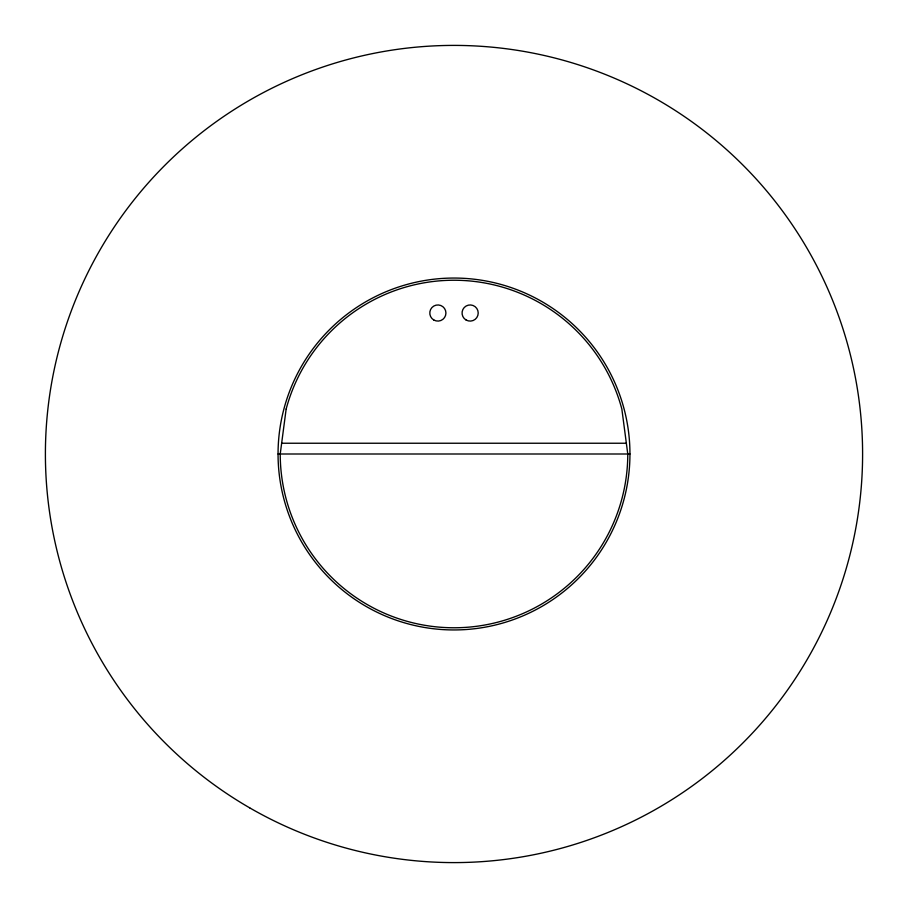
<?xml version="1.0" encoding="UTF-8"?>
<svg xmlns="http://www.w3.org/2000/svg" width="908" height="908" viewBox="0 0 908 908"><rect width="100%" height="100%" fill="white"/><g stroke="black" fill="none" stroke-linecap="round" stroke-linejoin="round"><path stroke-width="1.36" d="M281.65 443.24L626.35 443.24M278.052 454L629.948 454A175.948 175.948 0 0 1 366.026 606.374A175.948 175.948 0 0 1 366.026 301.626A175.948 175.948 0 0 1 629.948 454M286.156 409.02L280.231 454A173.768 173.768 0 0 0 454 627.769A173.768 173.768 0 0 0 627.769 454L621.844 409.02A173.768 173.768 0 0 0 286.156 409.02M249.7 807.859A408.6 408.6 0 0 0 862.6 454A408.6 408.6 0 0 0 249.7 100.141A408.6 408.6 0 0 0 249.7 807.859M433.831 320.013A8.07 8.07 0 0 0 445.93 313.022A8.07 8.07 0 0 0 433.831 306.03A8.07 8.07 0 0 0 433.831 320.013M466.099 320.013A8.07 8.07 0 0 0 478.21 313.022A8.07 8.07 0 0 0 466.099 306.03A8.07 8.07 0 0 0 466.099 320.013"/></g></svg>
